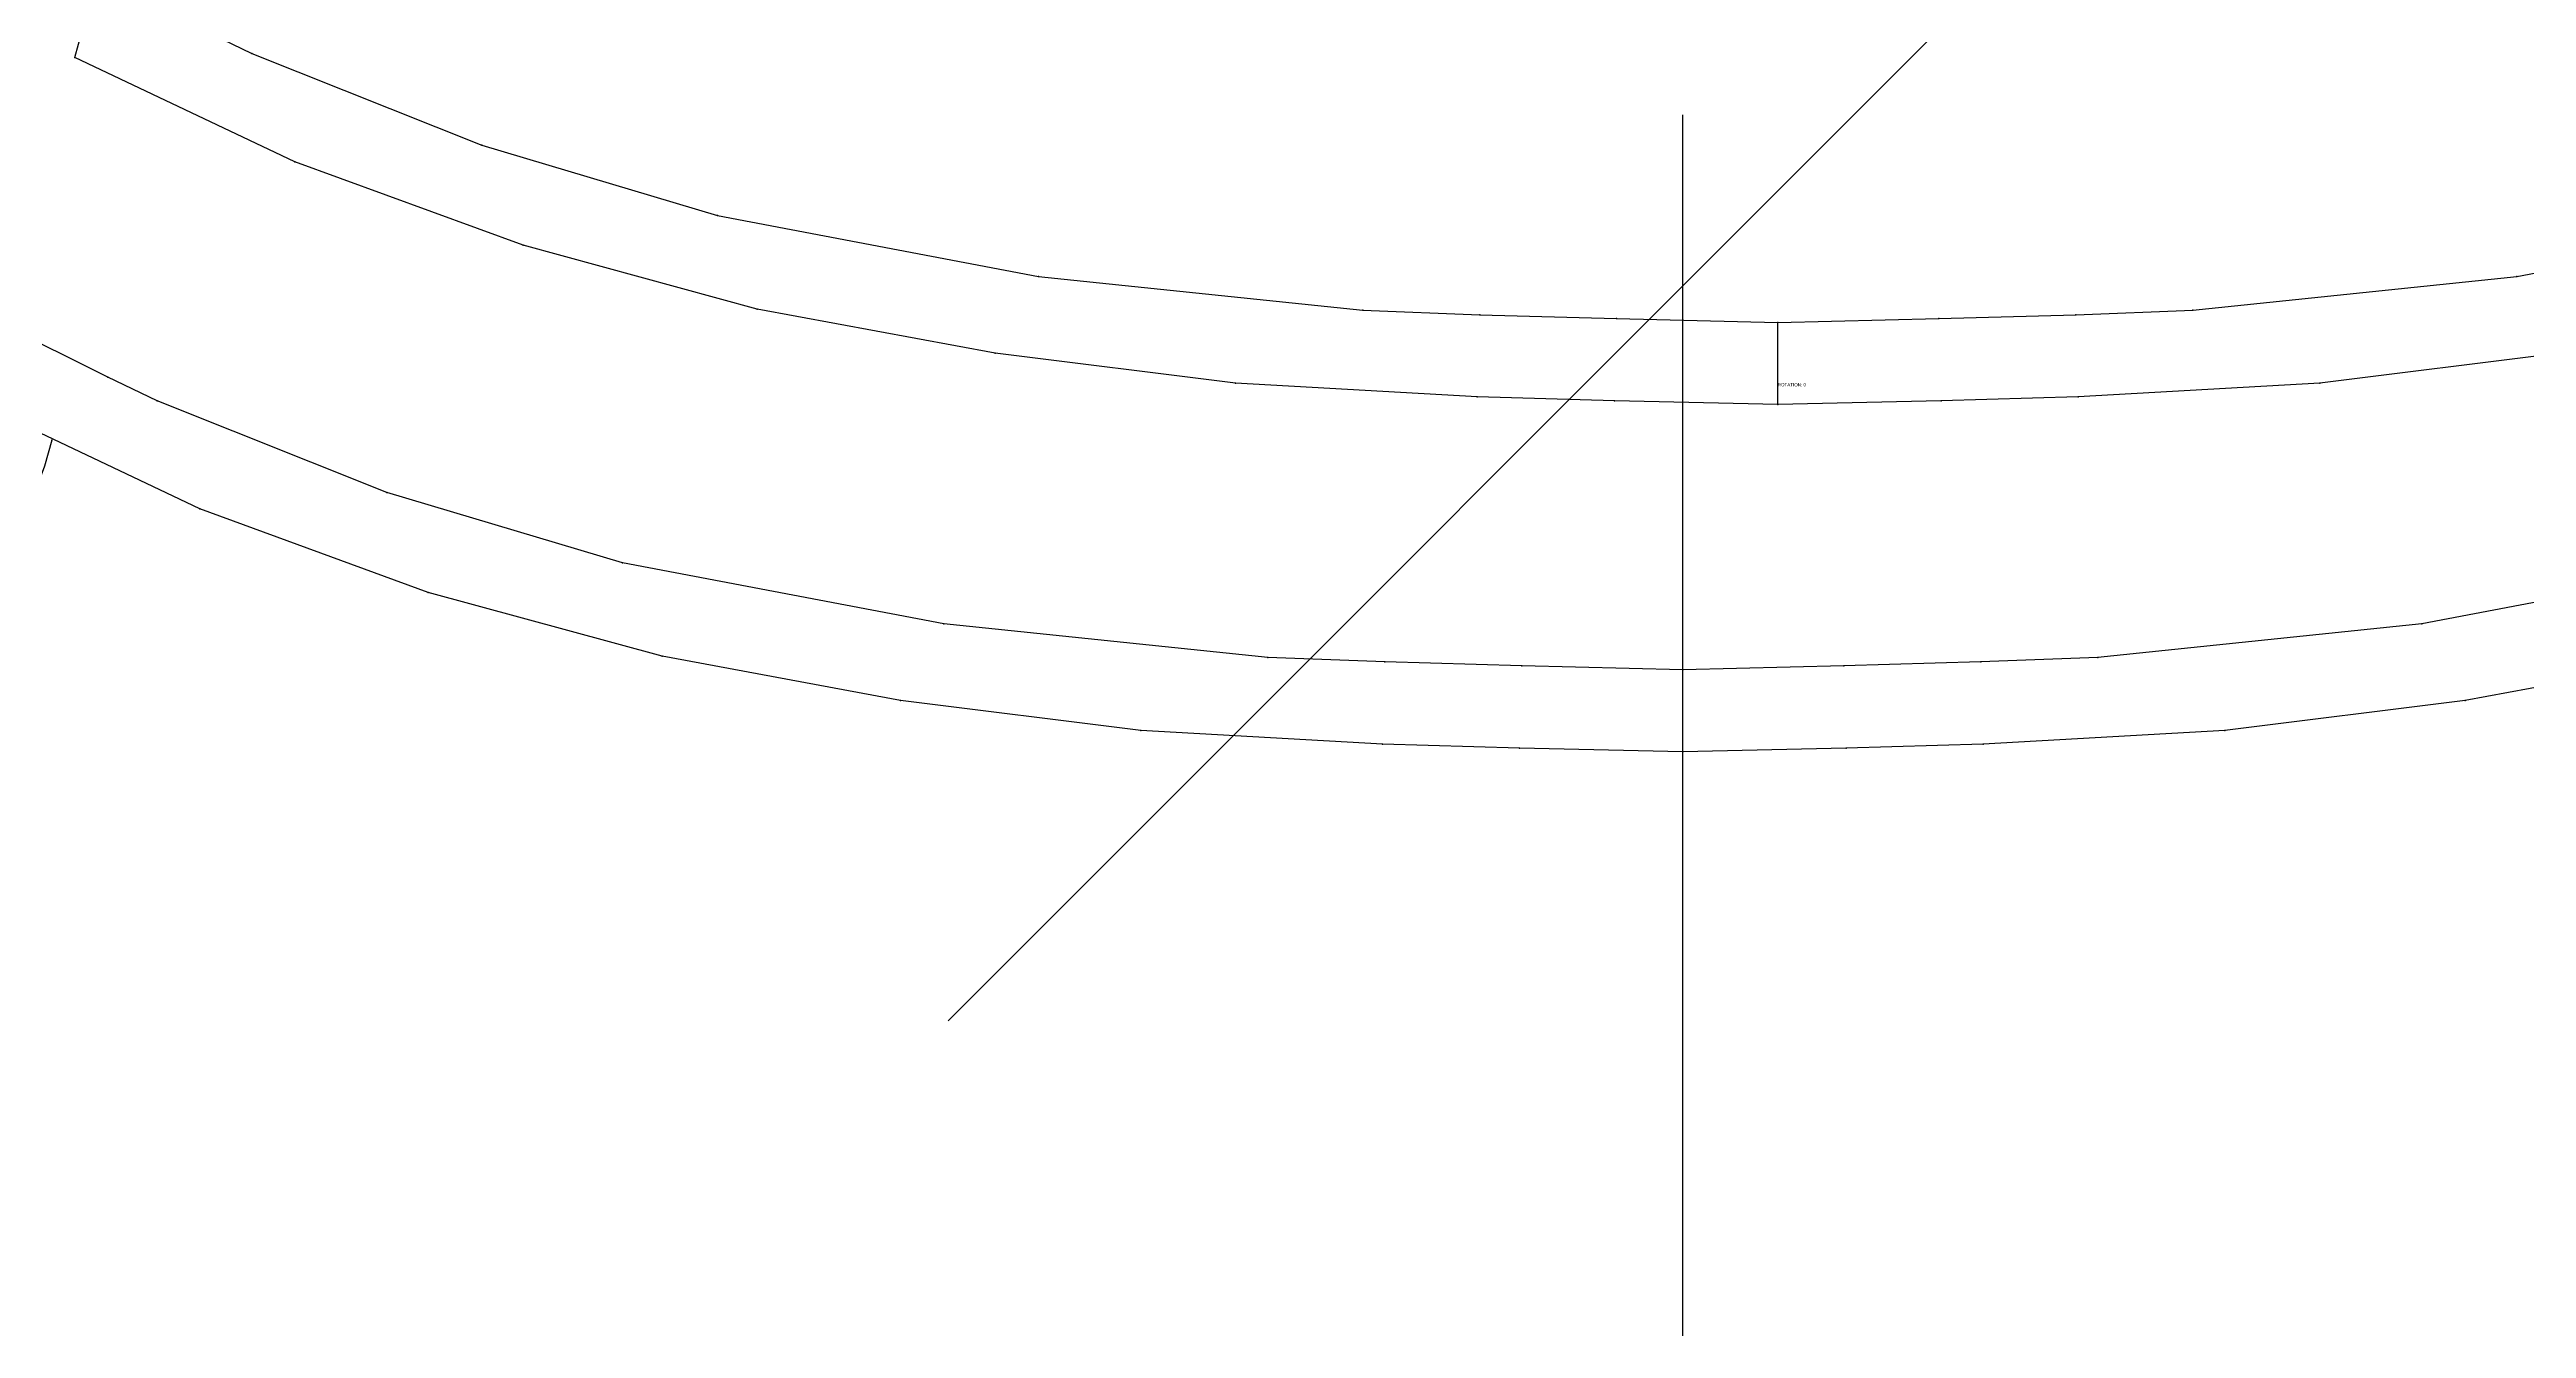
# Model space of a CAD drawing. Extents: x -592 to 501, y 0 to 1813.
# Drawn here: x -398.5 to -208.5, y 1502.5 to 1600.5 of the extents above; entities that cross this region are included whole.
import ezdxf

# ---------------------------------------------------------------- set-up
doc = ezdxf.new("R2010")
doc.units = 0

# ---------------------------------------------------------------- blocks, each defined once
blk = doc.blocks.new('Pattern2D_1545467_M')
at = {"layer": '1'}
blk.add_lwpolyline([(-191.875488, 1561.18103), (-216.51265, 1556.494019), (-241.378677, 1553.916382), (-250.353989, 1553.572144), (-260.851013, 1553.271973), (-273.209015, 1552.979126), (-285.567017, 1553.272827), (-296.064056, 1553.57373), (-305.039337, 1553.918579), (-329.905396, 1556.498047), (-354.542542, 1561.186768), (-372.625092, 1566.578735), (-390.251831, 1573.61084), (-394.020996, 1575.416016), (-402.1875, 1579.470581)], dxfattribs=at)
at = {"layer": '2'}
for p in [(-398.320618, 1570.576538), (-398.320618, 1570.576538), (-273.209015, 1552.979126), (-273.209015, 1552.979126)]:
    blk.add_point(p, dxfattribs=at)
at = {"layer": '3'}
for p in [(-394.020996, 1575.416016), (-394.020996, 1575.416016), (-390.251831, 1573.61084), (-390.251831, 1573.61084), (-372.625092, 1566.578735), (-372.625092, 1566.578735), (-386.96283, 1565.311157), (-386.96283, 1565.311157), (-354.542542, 1561.186768), (-354.542542, 1561.186768), (-369.457153, 1558.907837), (-369.457153, 1558.907837), (-329.905396, 1556.498047), (-329.905396, 1556.498047), (-216.51265, 1556.494019), (-216.51265, 1556.494019), (-351.50589, 1554.008057), (-351.50589, 1554.008057), (-305.039337, 1553.918579), (-305.039337, 1553.918579), (-296.064056, 1553.57373), (-296.064056, 1553.57373), (-285.567017, 1553.272827), (-285.567017, 1553.272827), (-273.209015, 1552.979126), (-273.209015, 1552.979126), (-260.851013, 1553.271973), (-260.851013, 1553.271973), (-250.353989, 1553.572144), (-250.353989, 1553.572144), (-241.378677, 1553.916382), (-241.378677, 1553.916382), (-333.229034, 1550.627563), (-333.229034, 1550.627563), (-213.189957, 1550.623169), (-213.189957, 1550.623169), (-314.795471, 1548.326904), (-314.795471, 1548.326904), (-296.257355, 1547.276855), (-296.257355, 1547.276855), (-285.743958, 1546.975464), (-285.743958, 1546.975464), (-273.209229, 1546.678345), (-273.209229, 1546.678345), (-260.674438, 1546.974609), (-260.674438, 1546.974609), (-250.161774, 1547.275269), (-250.161774, 1547.275269), (-231.623337, 1548.323975), (-231.623337, 1548.323975)]:
    blk.add_point(p, dxfattribs=at)
at = {"layer": '7'}
blk.add_line((-273.209015, 1415.526367), (-273.209015, 1595.526367), dxfattribs=at)
at = {"layer": '8'}
for points in [[(-142.570007, 1573.300049), (-145.325195, 1571.932007), (-148.0849, 1570.57373), (-153.740051, 1567.868408), (-159.455475, 1565.303101), (-165.262878, 1562.970337), (-176.961472, 1558.900879), (-194.912994, 1554.002441), (-213.189957, 1550.623169), (-231.623337, 1548.323975), (-250.161774, 1547.275269), (-260.674438, 1546.974609), (-273.209229, 1546.678345), (-285.743958, 1546.975464), (-296.257355, 1547.276855), (-314.795471, 1548.326904), (-333.229034, 1550.627563), (-351.50589, 1554.008057), (-369.457153, 1558.907837), (-386.96283, 1565.311157), (-403.8479, 1573.309204)], [(-398.320618, 1570.576538), (-398.874115, 1568.591797), (-401.793457, 1560.711304), (-405.246613, 1553.064331), (-409.035522, 1545.590332), (-413.210907, 1538.340698), (-417.846558, 1531.398193), (-422.905243, 1524.780762), (-428.356049, 1518.506226), (-434.214539, 1512.640259), (-440.485535, 1507.252319), (-447.163696, 1502.419678), (-454.247559, 1498.254272), (-461.718994, 1494.896484), (-469.5224, 1492.485474), (-477.5625, 1491.154053), (-482.785278, 1490.895142), (-488.378784, 1490.902954)], [(-273.209015, 1444.237427), (-273.209015, 1552.979126)]]:
    blk.add_lwpolyline(points, dxfattribs=at)
at = {"layer": '84'}
blk.add_lwpolyline([(-191.875488, 1561.18103), (-216.51265, 1556.494019), (-241.378677, 1553.916382), (-250.353989, 1553.572144), (-260.851013, 1553.271973), (-273.209015, 1552.979126), (-285.567017, 1553.272827), (-296.064056, 1553.57373), (-305.039337, 1553.918579), (-329.905396, 1556.498047), (-354.542542, 1561.186768), (-372.625092, 1566.578735), (-390.251831, 1573.61084), (-394.020996, 1575.416016), (-402.1875, 1579.470581)], dxfattribs=at)
at = {"layer": '85'}
for points in [[(-142.570007, 1573.300049), (-145.325195, 1571.932007), (-148.0849, 1570.57373), (-153.740051, 1567.868408), (-159.455475, 1565.303101), (-165.262878, 1562.970337), (-176.961472, 1558.900879), (-194.912994, 1554.002441), (-213.189957, 1550.623169), (-231.623337, 1548.323975), (-250.161774, 1547.275269), (-260.674438, 1546.974609), (-273.209229, 1546.678345), (-285.743958, 1546.975464), (-296.257355, 1547.276855), (-314.795471, 1548.326904), (-333.229034, 1550.627563), (-351.50589, 1554.008057), (-369.457153, 1558.907837), (-386.96283, 1565.311157), (-403.8479, 1573.309204)], [(-398.320618, 1570.576538), (-398.874115, 1568.591797), (-401.793457, 1560.711304), (-405.246613, 1553.064331), (-409.035522, 1545.590332), (-413.210907, 1538.340698), (-417.846558, 1531.398193), (-422.905243, 1524.780762), (-428.356049, 1518.506226), (-434.214539, 1512.640259), (-440.485535, 1507.252319), (-447.163696, 1502.419678), (-454.247559, 1498.254272), (-461.718994, 1494.896484), (-469.5224, 1492.485474), (-477.5625, 1491.154053), (-482.785278, 1490.895142), (-488.378784, 1490.902954)], [(-273.209015, 1444.237427), (-273.209015, 1552.979126)]]:
    blk.add_lwpolyline(points, dxfattribs=at)
blk = doc.blocks.new('Pattern2D_1545472_M')
at = {"layer": '1'}
for points in [[(-386.740906, 1602.038208), (-382.971741, 1600.233276), (-365.344971, 1593.202515), (-347.262451, 1587.81189), (-322.625305, 1583.124878), (-297.759247, 1580.547241), (-288.783936, 1580.203003), (-278.286926, 1579.902832), (-265.928925, 1579.609985), (-253.570938, 1579.903687), (-243.073898, 1580.20459), (-234.098587, 1580.549438), (-209.232559, 1583.128906), (-184.595398, 1587.817627)], [(-205.90892, 1577.258423), (-224.342468, 1574.957764), (-242.8806, 1573.907715), (-253.393982, 1573.606323), (-265.928711, 1573.309204), (-278.463501, 1573.605469), (-288.976166, 1573.906128), (-307.514587, 1574.954834), (-325.947998, 1577.254028), (-344.224945, 1580.633301), (-362.176453, 1585.531738), (-379.682465, 1591.93396), (-396.567932, 1599.930908), (-395.713806, 1603.003052)]]:
    blk.add_lwpolyline(points, dxfattribs=at)
at = {"layer": '2'}
for p in [(-396.567932, 1599.930908), (-396.567932, 1599.930908), (-265.928925, 1579.609985), (-265.928925, 1579.609985), (-265.928925, 1573.309204), (-265.928925, 1573.309204)]:
    blk.add_point(p, dxfattribs=at)
at = {"layer": '3'}
for p in [(-382.971741, 1600.233276), (-382.971741, 1600.233276), (-365.344971, 1593.202515), (-365.344971, 1593.202515), (-379.682465, 1591.93396), (-379.682465, 1591.93396), (-347.262451, 1587.81189), (-347.262451, 1587.81189), (-362.176453, 1585.531738), (-362.176453, 1585.531738), (-322.625305, 1583.124878), (-322.625305, 1583.124878), (-209.232559, 1583.128906), (-209.232559, 1583.128906), (-344.224945, 1580.633301), (-344.224945, 1580.633301), (-297.759247, 1580.547241), (-297.759247, 1580.547241), (-288.783936, 1580.203003), (-288.783936, 1580.203003), (-278.286926, 1579.902832), (-278.286926, 1579.902832), (-265.928925, 1579.609985), (-265.928925, 1579.609985), (-253.570938, 1579.903687), (-253.570938, 1579.903687), (-243.073898, 1580.20459), (-243.073898, 1580.20459), (-234.098587, 1580.549438), (-234.098587, 1580.549438), (-325.947998, 1577.254028), (-325.947998, 1577.254028), (-307.514587, 1574.954834), (-307.514587, 1574.954834), (-288.976166, 1573.906128), (-288.976166, 1573.906128), (-278.463501, 1573.605469), (-278.463501, 1573.605469), (-265.928711, 1573.309204), (-265.928711, 1573.309204), (-253.393982, 1573.606323), (-253.393982, 1573.606323), (-242.8806, 1573.907715), (-242.8806, 1573.907715), (-224.342468, 1574.957764), (-224.342468, 1574.957764)]:
    blk.add_point(p, dxfattribs=at)
at = {"layer": '7'}
blk.add_line((-329.568573, 1526.065674), (-202.289337, 1653.344971), dxfattribs=at)
at = {"layer": '8'}
blk.add_lwpolyline([(-265.928925, 1573.309204), (-265.928925, 1579.609985)], dxfattribs=at)
at = {"layer": '84'}
for points in [[(-386.740906, 1602.038208), (-382.971741, 1600.233276), (-365.344971, 1593.202515), (-347.262451, 1587.81189), (-322.625305, 1583.124878), (-297.759247, 1580.547241), (-288.783936, 1580.203003), (-278.286926, 1579.902832), (-265.928925, 1579.609985), (-253.570938, 1579.903687), (-243.073898, 1580.20459), (-234.098587, 1580.549438), (-209.232559, 1583.128906), (-184.595398, 1587.817627)], [(-205.90892, 1577.258423), (-224.342468, 1574.957764), (-242.8806, 1573.907715), (-253.393982, 1573.606323), (-265.928711, 1573.309204), (-278.463501, 1573.605469), (-288.976166, 1573.906128), (-307.514587, 1574.954834), (-325.947998, 1577.254028), (-344.224945, 1580.633301), (-362.176453, 1585.531738), (-379.682465, 1591.93396), (-396.567932, 1599.930908), (-395.713806, 1603.003052)]]:
    blk.add_lwpolyline(points, dxfattribs=at)
at = {"layer": '85'}
blk.add_lwpolyline([(-265.928925, 1573.309204), (-265.928925, 1579.609985)], dxfattribs=at)
at = {"layer": '1'}
blk.add_text('ROTATION: 0', height=0.25, dxfattribs=at).set_placement((-265.928955, 1574.705322))

msp = doc.modelspace()

# ---------------------------------------------------------------- block references
at = {"layer": '1'}
for name in ['Pattern2D_1545472_M', 'Pattern2D_1545467_M']:
    msp.add_blockref(name, (0, 0), dxfattribs=at)

doc.saveas('drawing.dxf')
